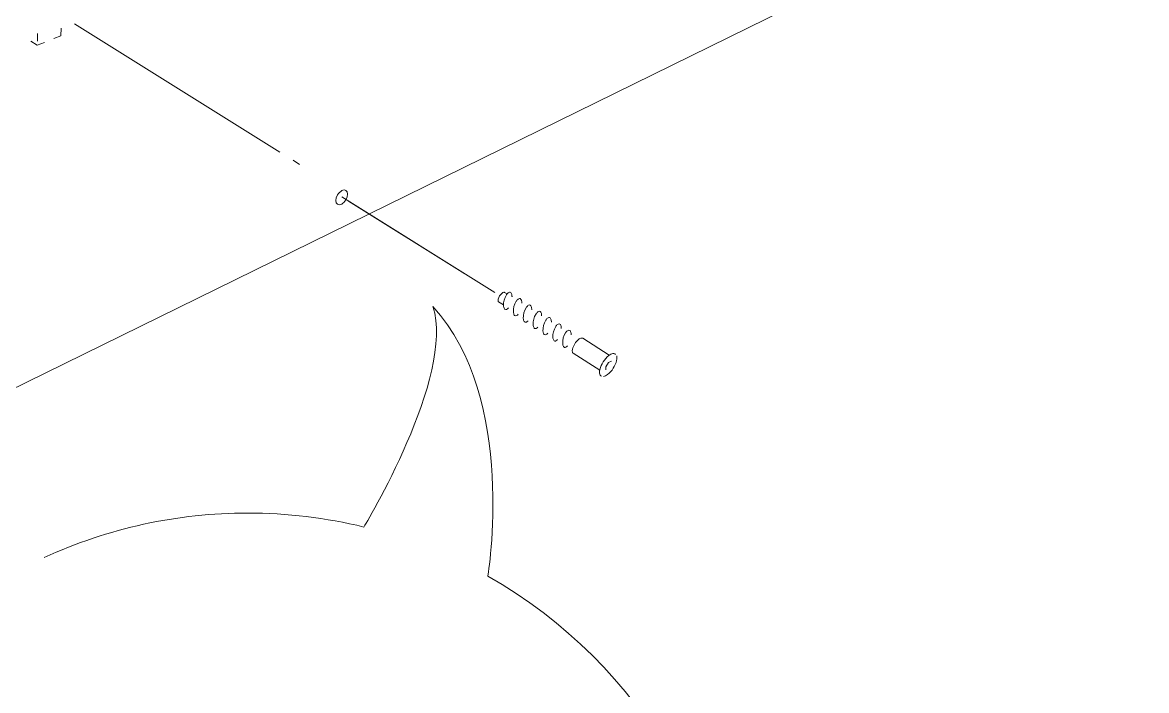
# Model space of a CAD drawing. Header units: metres. Extents: x -0.7 to 7.4, y 0 to 11.2.
# Drawn here: x 0.619 to 0.6702, y 0.6982 to 0.7287 of the extents above; entities that cross this region are included whole.
import ezdxf

# ---------------------------------------------------------------- set-up
doc = ezdxf.new("R2010")
doc.units = ezdxf.units.M
doc.header["$MEASUREMENT"] = 0
doc.layers.add('PDF6_Geometry_Num_Penna__1', color=255, linetype='Continuous', lineweight=18)
doc.layers.add('PDF6_Geometry_Num_Penna__7', color=7, linetype='Continuous', lineweight=18)

msp = doc.modelspace()

# ---------------------------------------------------------------- linework, layer by layer
at = {"layer": 'PDF6_Geometry_Num_Penna__1', "color": 255, "linetype": 'Continuous', "lineweight": 18, "flags": 128}
msp.add_lwpolyline([(0.6391248008211128, 0.7172249606023308), (0.6338236091544461, 0.7205354272689976)], dxfattribs=at)
at = {"layer": 'PDF6_Geometry_Num_Penna__7', "color": 7, "linetype": 'Continuous', "lineweight": 18, "flags": 128}
for points in [[(0.5904781563766683, 0.6994157506023309), (0.591470873043335, 0.6986858533801086), (0.6701826508211128, 0.7373555894912197)], [(0.6207310733211128, 0.7284178939356641), (0.6207201372100017, 0.7280651161578864), (0.6203924066544462, 0.7279349411578864)], [(0.6306899899877795, 0.7227682636578864), (0.6213339705433351, 0.7286116747689976)], [(0.6196424363766684, 0.727636879213442), (0.6193432808211128, 0.7278238514356642)], [(0.6196476222100017, 0.7278182775467753), (0.6196578527655573, 0.7281710553245531)], [(0.6199702374877795, 0.7277671247689975), (0.6196425069322239, 0.7276369497689975)], [(0.6315927835988906, 0.7222046658801086), (0.631293628043335, 0.722391285324553)], [(0.6404945663766684, 0.7163695450467753), (0.633513446932224, 0.7207291728245531)], [(0.6408790235988906, 0.7158009025467753), (0.6406603013766684, 0.7159402497689975)], [(0.6455423224877795, 0.7129848892134419), (0.6456693224877794, 0.7131842086578863)], [(0.6455509302655572, 0.7128446953245531), (0.6455424635988906, 0.7129847481023308)], [(0.6456694283211128, 0.7131842086578863), (0.6457999560988906, 0.7132360669912197)]]:
    msp.add_lwpolyline(points, dxfattribs=at)
for points in [[(0.6410456052655572, 0.7163049514356642), (0.6409365969322238, 0.7163740958801086, 0.201050709153663), (0.6409011074877772, 0.7163801636578964, 0.1214693422998581), (0.6408202860988893, 0.7163412169912214, 0.1641176242694005), (0.6406420595220798, 0.7160608605832994, 0.1210334091370026), (0.6406395580433345, 0.7159698831023308)], [(0.6410152310988907, 0.7162587728245531, 0.1565655590121291), (0.6408854088766686, 0.7157652367134419, 0.1146858221819492), (0.6409258019322273, 0.7156292761578883)], [(0.641270748043335, 0.716206561713442, 0.1182333428715104), (0.6412305313766706, 0.7163430867134433, 0.4147687257999743), (0.6411321855525756, 0.7163702421327128, 0.1147624125057654), (0.6410247560988921, 0.7162740833801076)], [(0.641722233043335, 0.7158804892134418, 0.01368668960357948), (0.6417211747100046, 0.7159196475467754, 0.1172563954282921), (0.6416809933211125, 0.7160557844912194, 0.4175958967419986), (0.64158076885023, 0.7160836204698187, 0.1175113960233753), (0.6414755355433381, 0.7159870986578843)], [(0.640950249432224, 0.7156030647689975, 0.275035676137615), (0.64102715498778, 0.7156009481023301, 0.08442857199403214), (0.6411051541544505, 0.7156642364356604)], [(0.6414655166544462, 0.715971611713442, 0.1566708306149758), (0.6413361883211129, 0.7154786400467753, 0.1175747817610652), (0.641376158043335, 0.7153420444912196, 0.1155612361834602), (0.6414008524877888, 0.7153162917134562)], [(0.6419147438766684, 0.7156782769912198, 0.1563299005731307), (0.6417854508211128, 0.7151845997689975, 0.1127051588548824), (0.6418252441544461, 0.715048498102331, 0.4154347100853878), (0.6419251866847855, 0.7150218611992968, 0.0871078890762676), (0.6420046669322302, 0.7150833878245475)], [(0.6426217458211129, 0.7152998169912197, 0.01368668950835158), (0.6426206874877772, 0.7153389753245529, 0.1177083920040969), (0.642580506098883, 0.7154754650467708, 0.4217544323948978), (0.6424822323135284, 0.7155022433127263, 0.1204506479871404), (0.6423750483211055, 0.7154066028245578)], [(0.6423650294322238, 0.7153909394912198, 0.1567251454107531), (0.6422359127655561, 0.7148977561578863, 0.1188373538147558), (0.6422759177655584, 0.7147614428245537)], [(0.6428113285988907, 0.7151075883801086, 0.1564336909802649), (0.642681506376669, 0.7146140522689975, 0.118233342906065), (0.6427218994322232, 0.7144777389356637)], [(0.6430676922100017, 0.7150162894912198, 0.006512366142045391), (0.6430669866544466, 0.7150554478245531, 0.1149409811087241), (0.6430266288766653, 0.7151915847689957, 0.4060551122057616), (0.6429210409586975, 0.7152202384089086, 0.1170996033919549), (0.6428208535988914, 0.715122546157886)], [(0.6423003652655572, 0.7147357958801086, 0.2820859902516914), (0.642377270821121, 0.7147336792134277, 0.08089981535707126), (0.6424549172100001, 0.7147962267134433)], [(0.642746346932224, 0.714451562824553, 0.2785337559734635), (0.6428232524877562, 0.7144497989357048, 0.08503807109063681), (0.6429008988766716, 0.7145123817134392)], [(0.6432616141544462, 0.7148206036578865, 0.1569629904134272), (0.6431321447100017, 0.7143269264356641, 0.1150188926426363), (0.6431720791544461, 0.7141908600467752, 0.4157570657589795), (0.6432733608027532, 0.7141633780650932, 0.08278819067252642), (0.6433513255433364, 0.7142257497689964)], [(0.6434522905433351, 0.7149307761578864, 0.2752004942198175), (0.643375384987787, 0.7149321872689844, 0.1163185250712548), (0.6432712802655625, 0.7148362669912162)], [(0.6437118997100018, 0.7145334425467753, 0.1571996797385029), (0.6435827477655572, 0.7140401181023308, 0.1185979737721352), (0.6436225410988906, 0.713904051713442, 0.4194690529204043), (0.6437230630155656, 0.7138765192461781, 0.08320103690042904), (0.6438014347099986, 0.7139385886578892)], [(0.6439023997100017, 0.7146434386578864, 0.2821821092919744), (0.6438254941544541, 0.7146455553245392, 0.1161464092022776), (0.6437219185988893, 0.7145489294912207)], [(0.6439686160988906, 0.714442355324553, 0.02042754504683315), (0.6439672049877804, 0.7144811608801087, 0.1200166144955461), (0.6439270235988902, 0.7146177917134418)], [(0.6457038947100018, 0.7135135619912197), (0.6444928085988906, 0.7142854397689975, 0.2023704105165238), (0.6444366816544458, 0.7142951411578883, 0.1132755036652436), (0.644308552765561, 0.714233687268993, 0.1622630640596491), (0.6440253254664532, 0.7137883615832666, 0.1172755294192653), (0.6440231555433282, 0.7136464533801071, 0.1997759516125045), (0.6440557874877794, 0.7136000278245531), (0.6452672263766683, 0.7128281500467754)], [(0.6453569730433351, 0.7125508314356642), (0.6453171091544462, 0.7125758786578864, -0.1950253538776932), (0.6452694841544462, 0.7126440000467753, -0.116282501243863), (0.6452722358211128, 0.7128512217134421, -0.08101265078398473), (0.6454261880433351, 0.7132089031023309, -0.07997549992333336), (0.6456851269322239, 0.7134992392134419, -0.1158777922909655), (0.6458716758211127, 0.7135895150467754, -0.1999026395204145), (0.6459537672100018, 0.713575121713442), (0.6459932783211129, 0.7135493689356642)], [(0.6454387822100017, 0.7125361558801085, 0.1154523181164494), (0.6456255074877795, 0.7126259025467753, 0.1617368270276508), (0.6460382574877795, 0.713274449213442, 0.1177771873829773), (0.6460407269322246, 0.7134811769912199)], [(0.6345252135988907, 0.7056845058801086, 0.06006604771448558), (0.6292353108211128, 0.706318976713442, 0.108626343326931), (0.6199540802655573, 0.7042912100467753)], [(0.6508355413766683, 0.678051634213442, 0.06435020768893307), (0.651576021932224, 0.6838188453245531, 0.2703995573149996), (0.6401707163766683, 0.7034440142134419)]]:
    msp.add_lwpolyline(points, format="xyb", dxfattribs=at)
at = {"layer": 'PDF6_Geometry_Num_Penna__7', "color": 7, "linetype": 'Continuous', "lineweight": 18}
for centre, radius, start, end in [((0.6421836941189244, 0.7155172081204718), 0.000313833900875915, 119.6047443703469, 145.7657796913283), ((0.6418624516416225, 0.7156083854574651), 0.0003086687370825736, 3.28367676030693, 29.89680186944087), ((0.641327901748935, 0.7155804773692691), 0.0003052757308080745, 299.4445948851314, 318.1298106519219), ((0.6432077917772506, 0.7147501676927426), 0.0003100435402039192, 3.343757863373284, 29.83672076845717)]:
    msp.add_arc(centre, radius, start, end, dxfattribs=at)
msp.add_ellipse((0.6335142978745284, 0.7207049985984804), major_axis=(0.0001923366760813172, 0.000316509500300155), ratio=0.5919584030408414, dxfattribs=at)
for points in [[(0.6410247560988906, 0.7162739422689974), (0.641030927189646, 0.7162739422689974), (0.6410095427281464, 0.7162587728245531), (0.6410152310988908, 0.7162587728245531)], [(0.6412715947100017, 0.7161678267134419), (0.6412719474877795, 0.7161808794912198), (0.6412712419322238, 0.7161939322689974), (0.6412708891544456, 0.7162066322689972)], [(0.6345252135988907, 0.7056845058801087), (0.6345252135988907, 0.7056845058801087), (0.638707394154446, 0.7126014197689976), (0.637665994154446, 0.7157259725467753)], [(0.6376659941544461, 0.7157259725467753), (0.6415342024877795, 0.7115596669912198), (0.6401707163766684, 0.703444014213442), (0.6401707163766688, 0.703444014213442)], [(0.6406394169322239, 0.7159697419912198), (0.6406418863766684, 0.7159573947689977), (0.6406492947100016, 0.7159471642134422), (0.6406602308211125, 0.7159404614356644)], [(0.6409259077655572, 0.7156291703245531), (0.6409319049877795, 0.7156182342134418), (0.6409383121911792, 0.7156030647689977), (0.6409502494322243, 0.7156030647689977)], [(0.641475394432224, 0.7159871339356642), (0.6414815655229794, 0.7159871339356642), (0.6414590405153119, 0.7159716117134423), (0.641465516654446, 0.7159716117134423)], [(0.6419242688766683, 0.7156934464356642), (0.6419302660988906, 0.7156934464356642), (0.6419088724842903, 0.7156782769912196), (0.6419147438766685, 0.7156782769912196)], [(0.6421055966544461, 0.7157884494912197), (0.642081960543335, 0.7158029133801086), (0.6420526799877794, 0.7158039717134419), (0.6420286910988904, 0.7157902133801083)], [(0.6421299383211128, 0.7157623439356642), (0.6421242938766684, 0.7157729272689975), (0.6420934578176806, 0.7157884494912196), (0.6421055966544462, 0.7157884494912196)], [(0.6421712838766683, 0.7155871544912197), (0.6421716366544461, 0.7156002072689974), (0.6421709310988905, 0.7156132600467752), (0.6421705783211128, 0.7156259600467754)], [(0.6414008524877796, 0.715316291713442), (0.6414241358211128, 0.7153011222689974), (0.6414537691544463, 0.7153007694912198), (0.6414781108211133, 0.7153145278245532)], [(0.6423749072100017, 0.7154064617134419), (0.6423810783007571, 0.7154064617134419), (0.6423585532930899, 0.71539093949122), (0.6423650294322238, 0.71539093949122)], [(0.6428208535988906, 0.7151224050467753), (0.6428267249912687, 0.7151224050467753), (0.6428056402281455, 0.7151075883801082), (0.6428113285988903, 0.7151075883801082)], [(0.6422760235988906, 0.7147615486578864), (0.6422820208211129, 0.7147513181023308), (0.6422901347100017, 0.7147421458801086), (0.642300365265557, 0.7147357958801086)], [(0.6427220052655572, 0.7144776683801086), (0.6427276497100016, 0.7144670850467754), (0.6427344096911788, 0.714451562824553), (0.6427463469322234, 0.714451562824553)], [(0.6432711391544461, 0.7148357731023308), (0.6432768275251907, 0.7148357731023308), (0.6432562292353754, 0.7148206036578864), (0.6432616141544459, 0.7148206036578864)], [(0.6434766322100017, 0.7149043178245531), (0.6434709877655573, 0.7149149011578865), (0.6434401517065691, 0.7149307761578862), (0.6434522905433349, 0.7149307761578862)], [(0.6435179777655572, 0.7147293047689975), (0.643518330543335, 0.714742710324553), (0.6435176249877795, 0.714755410324553), (0.6435172722100019, 0.7147681103245528)], [(0.6437217774877795, 0.7145489647689975), (0.6437278469061624, 0.7145489647689975), (0.6437057286192462, 0.7145334425467753), (0.6437118997100016, 0.7145334425467753)], [(0.6439270941544462, 0.7146176858801085), (0.6439210969322239, 0.7146279164356641), (0.643912983043335, 0.7146370886578866), (0.6439023997100017, 0.7146434386578867)], [(0.6456884077655572, 0.7135021672689975), (0.64569020658633, 0.7135021672689975), (0.6456803968158372, 0.7135007561578869), (0.6456827633211131, 0.7135007561578869)]]:
    msp.add_open_spline(points, degree=3, dxfattribs=at)

doc.saveas('drawing.dxf')
